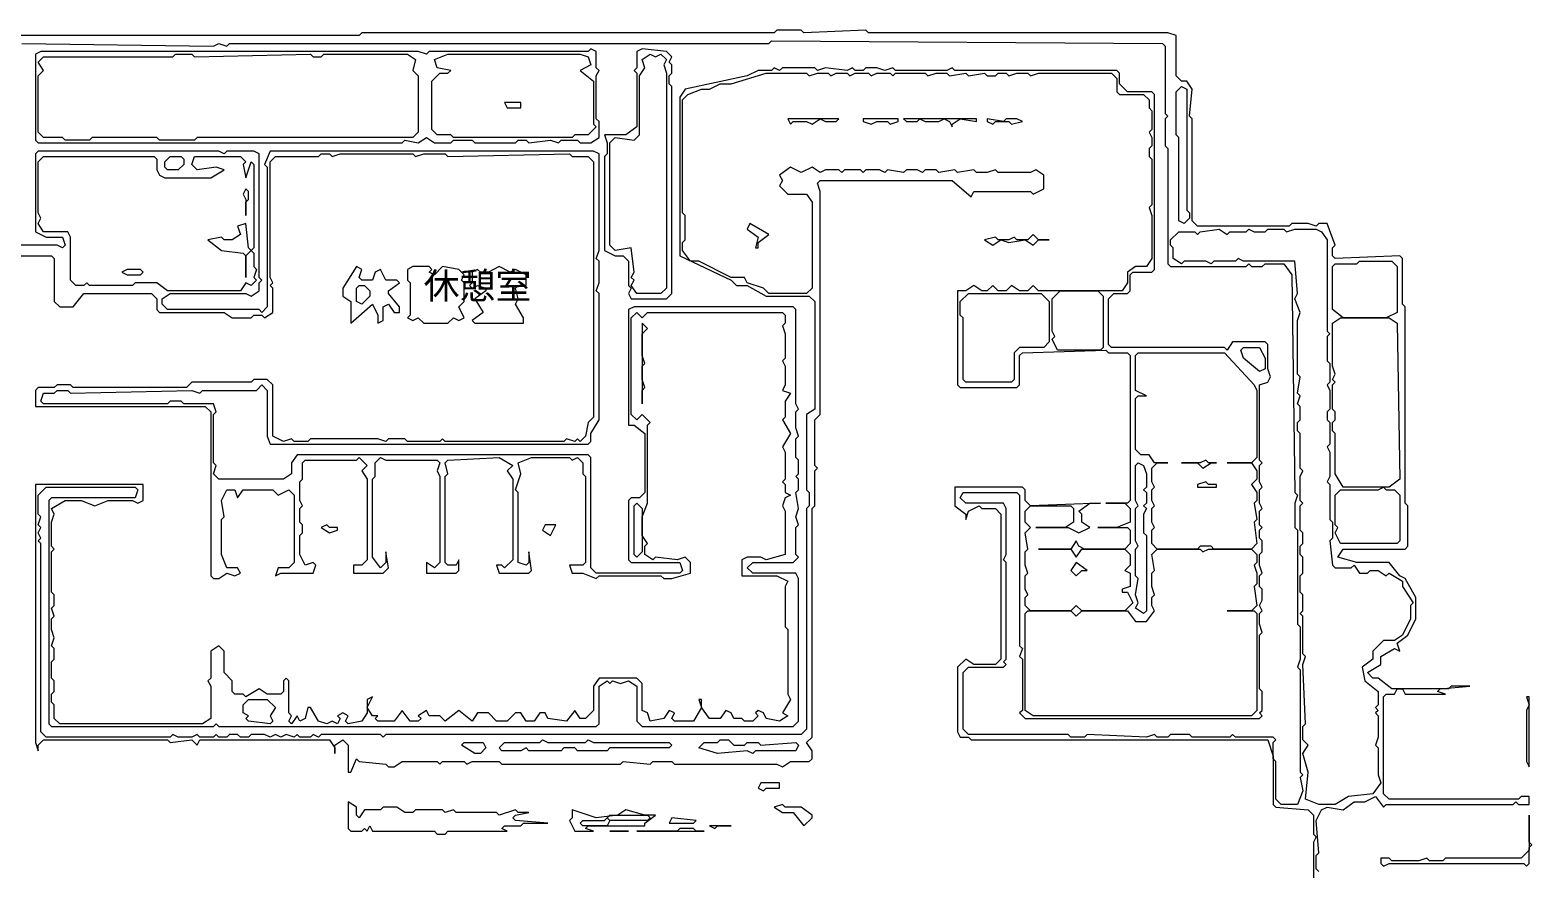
# Model space of a CAD drawing. Header units: millimetres. Extents: x -1440 to 58650, y -4146 to 35577.
# Drawn here: x 35819 to 58650, y 22823 to 35577 of the extents above; entities that cross this region are included whole.
import ezdxf

# ---------------------------------------------------------------- set-up
doc = ezdxf.new("R2010")
doc.units = ezdxf.units.MM
doc.layers.add('EDITABLE_ROOM_LABELS', color=7, linetype='Continuous', lineweight=18, true_color=0x50555f)
doc.layers.add('RASTER_CONTOURS', color=7, linetype='Continuous', lineweight=18, true_color=0x50555f)
doc.styles.add('JAPANESE', font='msgothic.ttc')

msp = doc.modelspace()

# ---------------------------------------------------------------- linework, layer by layer
at = {"layer": 'RASTER_CONTOURS'}
for points in [[(55412, 22782), (55371, 22823), (55371, 23027), (55412, 23068), (55371, 23558), (55453, 23722), (55535, 23763), (55781, 23722), (55945, 23845), (56108, 23845), (56272, 23926), (56395, 23763), (56436, 23804), (58363, 23804), (58404, 23845), (58445, 23804), (58609, 23804), (58609, 23926), (58486, 23926), (58445, 23885), (56477, 23885), (56395, 23967), (56395, 25439), (56436, 25480), (56559, 25480), (56600, 25562), (56682, 25562), (56723, 25480), (57338, 25480), (57215, 25521), (57256, 25562), (57707, 25602), (57420, 25602), (57379, 25562), (56518, 25562), (56313, 25725), (56231, 25725), (56149, 25807), (56354, 25929), (56354, 26052), (56559, 26175), (56641, 26134), (56600, 26256), (56764, 26379), (56887, 26624), (56887, 26951), (56723, 27238), (56641, 27279), (56477, 27483), (55986, 27483), (55699, 27565), (55781, 27687), (56723, 27687), (56764, 27728), (56764, 28341), (56723, 28382), (56723, 31367), (56682, 31407), (56682, 32102), (56641, 32143), (55658, 32102), (55617, 32143), (55617, 32266), (55658, 32307), (55535, 32634), (55412, 32634), (55371, 32593), (55248, 32634), (55002, 32634), (54961, 32593), (53567, 32593), (53485, 32675), (53485, 34228), (53444, 34269), (53485, 34678), (53403, 34800), (53321, 34800), (53239, 34882), (53239, 35495), (53116, 35536), (48566, 35536), (48525, 35577), (47583, 35536), (47542, 35577), (47173, 35577), (47132, 35536), (40861, 35536), (40820, 35495), (23973, 35495)], [(35696, 35373), (38606, 35332), (38688, 35373), (38811, 35332), (38852, 35373), (47050, 35373), (47091, 35414), (53034, 35373), (53075, 35332), (53075, 34310), (53116, 34269), (53075, 34228), (53075, 33819), (53116, 33778), (53116, 32021), (53157, 31980), (54305, 31980), (54346, 32021), (54387, 31980), (54551, 31980), (54592, 32021), (54879, 32021), (55002, 31857), (55043, 28546), (55084, 28505), (55043, 28382), (55043, 28014), (55084, 27973), (55084, 26543), (55125, 26502), (55125, 26011), (55084, 25889), (55125, 25848), (55125, 24294), (55166, 24253), (55125, 24212), (55166, 24008), (55084, 23804), (54838, 23804), (54756, 23885), (54756, 24458), (54715, 24499), (54715, 24744), (54756, 24785), (54715, 24826), (54141, 24826), (54100, 24867), (54059, 24826), (53485, 24826), (53444, 24867), (53157, 24867), (53116, 24826), (52952, 24826), (52911, 24867), (52788, 24826), (51887, 24867), (51846, 24826), (51641, 24826), (51600, 24867), (50083, 24867), (50001, 24948), (50001, 25807), (50083, 25889), (50616, 25889), (50657, 25929), (50616, 25970), (50657, 26011), (50657, 27483), (50616, 27524), (50657, 27606), (50657, 28301), (50616, 28382), (50042, 28382), (49960, 28464), (50001, 28546), (50821, 28546), (50862, 28505), (50862, 26216), (50903, 26175), (50862, 26052), (50903, 26011), (50903, 25234), (50862, 25194), (50944, 25112), (54510, 25112), (54551, 25153), (54510, 25194), (54551, 25234), (54551, 25521), (54510, 25562), (54510, 26379), (54551, 26420), (54510, 26543), (54510, 26706), (54551, 26747), (54510, 26829), (54551, 26911), (54551, 27074), (54510, 27115), (54510, 27279), (54551, 27319), (54510, 27442), (54510, 27606), (54551, 27646), (54551, 27810), (54510, 27851), (54510, 27973), (54551, 28014), (54510, 28055), (54510, 28260), (54551, 28301), (54510, 28382), (54510, 28587), (54551, 28628), (54510, 28709), (54510, 28955), (54551, 28995), (54510, 29036), (54510, 30181), (54633, 30222), (54674, 30304), (54633, 30426), (54633, 30794), (54592, 30835), (54100, 30835), (54018, 30712), (53977, 30753), (52256, 30753), (52215, 30794), (52215, 31489), (52296, 31571), (52501, 31571), (52542, 31612), (52542, 31857), (52583, 31898), (52870, 31898), (52911, 31939), (52911, 34596), (52870, 34637), (52501, 34637), (52378, 34760), (52378, 34923), (52337, 34964), (49878, 34964), (49837, 35005), (49755, 34964), (48976, 34964), (48935, 35005), (48812, 34964), (48689, 35005), (48525, 35005), (48485, 34964), (48362, 34964), (48321, 35005), (48239, 34964), (47911, 35005), (47788, 34964), (47747, 35005), (47255, 35005), (47214, 34964), (47132, 35005), (47091, 34964), (46886, 34964), (46722, 34882), (45779, 34678), (45697, 34555), (45697, 32143), (46476, 31775), (46558, 31694), (46722, 31694), (47009, 31530), (47665, 31530), (47747, 31448), (47747, 29813), (47624, 29731), (47624, 28587), (47665, 28546), (47665, 28341), (47624, 28301), (47624, 24948), (47542, 24867), (41229, 24867), (41188, 24826), (41147, 24867), (40246, 24867), (40205, 24826), (40123, 24867), (40082, 24826), (39918, 24826), (39877, 24867), (39836, 24826), (39713, 24867), (39631, 24826), (39549, 24867), (39467, 24826), (39385, 24867), (39180, 24867), (39139, 24826), (39016, 24826), (38975, 24867), (38852, 24867), (38811, 24826), (38688, 24826), (38647, 24867), (38606, 24826), (38401, 24826), (38360, 24867), (38278, 24826), (38073, 24826), (37991, 24867), (37950, 24826), (36065, 24826), (35983, 24907), (35983, 27769), (35942, 27810), (35983, 27851), (35942, 27933), (35983, 28014), (35942, 28055), (35983, 28178), (35942, 28219), (35942, 28505), (36065, 28628), (37417, 28628), (37458, 28587), (37417, 28464), (36147, 28464), (36106, 28423), (36106, 25030), (36147, 24989), (38606, 24989), (38647, 25030), (38688, 24989), (44427, 24989), (44468, 25030), (44468, 25602), (44591, 25684), (44632, 25643), (44673, 25684), (44795, 25643), (44918, 25684), (45041, 25602), (45041, 25071), (45123, 24989), (47419, 24989), (47501, 25071), (47501, 27238), (47460, 27319), (46804, 27319), (46722, 27401), (46804, 27483), (47419, 27483), (47501, 27565), (47460, 27606), (47460, 28014), (47501, 28055), (47460, 28178), (47501, 28301), (47460, 28546), (47501, 28587), (47501, 28750), (47460, 28791), (47501, 28832), (47501, 29036), (47460, 29077), (47460, 29363), (47501, 29404), (47460, 29527), (47460, 29772), (47501, 29813), (47460, 29895), (47460, 31326), (47419, 31367), (45000, 31367), (44918, 31326), (44918, 29568), (45000, 29568), (45164, 29445), (45164, 28546), (45082, 28464), (44959, 28464), (44918, 28423), (44918, 27524), (44959, 27483), (45697, 27483), (45738, 27360), (45697, 27319), (44427, 27319), (44345, 27401), (44345, 29077), (44304, 29118), (39877, 29118), (39795, 28995), (39795, 28832), (39672, 28750), (38688, 28750), (38606, 28832), (38647, 28955), (38606, 28995), (38606, 29731), (38647, 29772), (38606, 29895), (38155, 29895), (38114, 29936), (37950, 29936), (37909, 29895), (36024, 29895), (35983, 29936), (36024, 30058), (36188, 30058), (36229, 30099), (36393, 30099), (36434, 30058), (38278, 30099), (38401, 30058), (38442, 30099), (39262, 30099), (39344, 30181), (39426, 30099), (39426, 29404), (39467, 29282), (44304, 29282), (44345, 29323), (44345, 29445), (44468, 29650), (44468, 31571), (44427, 31612), (44468, 31734), (44468, 32061), (44427, 32102), (44468, 32225), (44468, 33697), (44386, 33738), (39467, 33738), (39385, 33533), (39426, 33492), (39426, 31367), (39344, 31285), (39303, 31326), (37909, 31326), (37827, 31407), (37827, 31489), (37950, 31571), (39098, 31571), (39180, 31530), (39303, 31612), (39303, 31734), (39344, 31775), (39303, 31816), (39303, 33697), (39221, 33738), (38811, 33738), (38770, 33697), (38688, 33738), (35942, 33738), (35901, 33697), (35901, 32511), (36065, 32429), (36311, 32429), (36352, 32307), (36311, 32266), (36229, 32307), (35368, 32307)], [(35532, 32143), (36147, 32143), (36188, 32102), (36188, 31448), (36270, 31367), (36475, 31367), (36639, 31571), (37663, 31571), (37745, 31489), (37745, 31326), (37786, 31285), (38770, 31285), (38893, 31203), (39180, 31203), (39221, 31244), (39344, 31244), (39385, 31203), (39508, 31285), (39508, 31653), (39467, 31694), (39508, 31734), (39467, 31816), (39467, 33574), (39549, 33656), (40205, 33656), (40246, 33697), (40369, 33697), (40410, 33656), (40533, 33697), (41639, 33697), (41680, 33656), (41803, 33697), (42131, 33697), (42172, 33656), (44017, 33697), (44058, 33656), (44304, 33656), (44386, 33574), (44386, 29690), (44304, 29609), (44263, 29404), (44181, 29323), (44140, 29363), (44099, 29323), (43976, 29363), (43935, 29323), (42131, 29323), (42090, 29363), (42049, 29323), (41557, 29323), (41516, 29363), (41270, 29363), (41229, 29323), (41106, 29363), (40082, 29363), (40041, 29323), (39836, 29323), (39795, 29363), (39672, 29323), (39508, 29404), (39508, 30181), (39426, 30263), (39221, 30263), (39180, 30222), (38278, 30222), (38196, 30140), (36475, 30140), (36434, 30181), (36229, 30181), (36188, 30140), (35942, 30140), (35901, 30099), (35901, 29854), (38483, 29854), (38565, 29772), (38565, 27279), (38606, 27238), (38688, 27238), (38811, 27319), (38934, 27279), (39016, 27319), (38975, 27401), (38811, 27401), (38729, 27606), (38729, 28137), (38770, 28178), (38729, 28423), (38811, 28587), (38934, 28587), (38975, 28464), (39057, 28587), (39508, 28587), (39590, 28505), (39754, 28587), (39836, 28505), (39836, 27483), (39754, 27401), (39590, 27401), (39549, 27279), (39631, 27319), (40123, 27319), (40164, 27442), (40123, 27483), (40000, 27442), (39918, 27606), (39918, 27892), (39959, 27933), (39959, 28055), (39918, 28096), (39918, 28301), (39959, 28341), (39918, 28423), (39918, 28709), (39959, 28750), (39959, 28995), (40000, 29036), (40779, 29036), (40820, 29077), (40943, 28955), (40861, 28873), (40943, 28750), (40943, 27524), (40861, 27442), (40738, 27442), (40738, 27319), (41188, 27319), (41270, 27401), (41229, 27646), (41229, 27483), (41147, 27401), (41024, 27565), (41024, 28750), (41065, 28791), (41065, 28995), (41147, 29077), (41229, 29036), (42008, 29036), (42049, 28995), (42008, 28873), (42049, 28791), (42049, 27483), (41967, 27401), (41844, 27483), (41844, 27319), (42295, 27319), (42336, 27360), (42336, 27524), (42295, 27442), (42172, 27442), (42131, 27483), (42131, 28791), (42172, 28832), (42131, 28995), (42172, 29036), (42951, 29077), (43156, 28955), (43074, 28873), (43156, 28750), (43156, 27524), (43033, 27401), (42992, 27442), (42910, 27442), (42951, 27319), (43402, 27319), (43443, 27360), (43402, 27646), (43402, 27483), (43361, 27442), (43238, 27483), (43238, 28546), (43197, 28587), (43279, 28832), (43238, 28995), (43443, 29077), (44017, 29077), (44058, 29036), (44140, 29077), (44222, 28995), (44222, 28832), (44263, 28791), (44263, 27483), (44222, 27442), (44017, 27442), (44058, 27319), (44222, 27319), (44427, 27238), (44468, 27279), (45410, 27279), (45451, 27238), (45574, 27238), (45861, 27319), (45861, 27483), (45779, 27565), (45656, 27524), (45328, 27565), (45287, 27524), (45164, 27606), (45164, 27728), (45205, 27769), (45123, 27892), (45123, 28178), (45205, 28382), (45205, 29568), (45246, 29609), (45123, 29731), (45041, 29650), (44959, 29731), (44959, 31203), (45041, 31285), (45123, 31203), (45205, 31285), (47255, 31285), (47296, 31244), (47296, 31121), (47255, 31080), (47296, 30958), (47296, 30590), (47255, 30549), (47296, 30467), (47296, 30181), (47255, 30099), (47378, 30058), (47296, 29936), (47296, 29690), (47255, 29650), (47378, 29445), (47255, 29241), (47296, 29159), (47296, 28750), (47255, 28709), (47296, 28668), (47296, 28546), (47378, 28505), (47296, 28464), (47255, 28341), (47296, 28260), (47296, 27606), (47009, 27524), (46927, 27565), (46722, 27565), (46640, 27524), (46640, 27279), (47173, 27279), (47337, 27197), (47296, 27115), (47296, 26502), (47337, 26461), (47337, 25480), (47378, 25398), (47255, 25194), (47337, 25153), (47214, 25071), (47009, 25112), (46968, 25194), (46886, 25234), (46845, 25194), (46886, 25153), (46804, 25071), (46681, 25071), (46640, 25112), (46517, 25112), (46476, 25194), (46394, 25234), (46312, 25112), (46148, 25112), (46025, 25275), (46025, 25398), (45984, 25398), (46025, 25275), (45902, 25071), (45615, 25071), (45574, 25112), (45615, 25194), (45533, 25234), (45451, 25112), (45246, 25071), (45205, 25194), (45123, 25234), (45123, 25643), (45041, 25725), (44468, 25725), (44386, 25602), (44386, 25234), (44263, 25112), (44181, 25112), (44099, 25234), (43976, 25071), (43689, 25112), (43648, 25194), (43566, 25194), (43484, 25071), (43361, 25071), (43279, 25194), (43197, 25194), (43074, 25071), (42910, 25071), (42787, 25194), (42623, 25194), (42541, 25071), (42336, 25234), (42131, 25071), (42049, 25153), (41885, 25153), (41844, 25234), (41721, 25153), (41762, 25112), (41721, 25071), (41598, 25071), (41475, 25234), (41352, 25071), (41106, 25071), (41065, 25112), (41106, 25153), (41024, 25153), (40943, 25275), (41024, 25439), (40943, 25398), (40943, 25194), (40861, 25071), (40656, 25030), (40615, 25071), (40656, 25153), (40574, 25194), (40492, 25153), (40533, 25112), (40492, 25030), (40410, 25071), (40328, 25030), (40205, 25071), (40082, 25275), (40041, 25275), (40000, 25112), (39918, 25071), (39877, 25153), (39795, 25030), (39754, 25071), (39795, 25153), (39754, 25194), (39754, 25684), (39713, 25725), (39672, 25684), (39672, 25521), (39631, 25480), (39426, 25480), (39303, 25562), (39098, 25439), (39057, 25480), (38934, 25480), (38893, 25521), (38893, 25684), (38770, 25807), (38770, 26134), (38688, 26216), (38565, 26134), (38565, 25725), (38524, 25684), (38565, 25602), (38565, 25112), (38442, 25030), (36270, 25030), (36188, 25112), (36188, 25316), (36147, 25357), (36147, 25480), (36188, 25521), (36188, 25684), (36147, 25725), (36147, 25970), (36188, 26011), (36188, 26175), (36147, 26216), (36188, 26338), (36147, 26461), (36147, 26624), (36188, 26665), (36147, 26788), (36188, 26829), (36188, 26992), (36147, 27033), (36147, 27646), (36188, 27687), (36147, 27728), (36147, 28096), (36188, 28219), (36147, 28301), (36352, 28423), (36598, 28423), (36803, 28341), (37008, 28423), (37376, 28423), (37458, 28382), (37540, 28423), (37540, 28668), (35901, 28668), (35901, 24744), (35942, 24621), (35942, 24703), (36024, 24785), (37909, 24785), (37950, 24744), (38278, 24785), (38360, 24703), (38401, 24785), (40369, 24785), (40451, 24662), (40451, 24580), (40451, 24703), (40574, 24785), (40656, 24703), (40656, 24294), (40697, 24294), (40779, 24499), (40820, 24458), (41229, 24417), (41270, 24376), (41352, 24376), (41475, 24458), (42008, 24458), (42049, 24417), (42090, 24458), (42418, 24458), (42459, 24417), (42541, 24458), (42951, 24458), (42992, 24417), (44795, 24417), (44836, 24458), (45246, 24417), (45287, 24458), (45574, 24458), (45615, 24417), (47173, 24417), (47255, 24376), (47378, 24458), (47665, 24458), (47706, 24499), (47706, 24621), (47624, 24744), (47706, 24826), (47706, 28301), (47747, 28341), (47747, 28873), (47788, 28914), (47747, 28955), (47747, 29650), (47829, 29731), (47829, 33124), (47788, 33247), (47829, 33288), (49837, 33288), (50124, 33043), (50165, 33124), (51026, 33124), (51067, 33083), (51231, 33165), (51231, 33370), (51108, 33451), (51026, 33411), (50534, 33411), (50493, 33451), (50370, 33411), (50206, 33411), (50165, 33451), (49919, 33411), (49878, 33451), (49632, 33411), (49591, 33451), (49427, 33451), (49386, 33411), (49304, 33451), (49140, 33451), (49099, 33411), (48853, 33451), (48812, 33411), (48730, 33451), (48525, 33451), (48485, 33411), (48444, 33451), (48198, 33451), (48157, 33411), (48116, 33451), (47911, 33451), (47829, 33411), (47706, 33492), (47542, 33411), (47378, 33492), (47214, 33370), (47255, 33288), (47214, 33206), (47337, 33083), (47624, 33083), (47706, 32961), (47706, 31653), (47624, 31571), (47050, 31571), (46968, 31653), (46722, 31734), (46681, 31816), (46476, 31816), (45984, 32061), (45861, 32061), (45738, 32225), (45738, 32348), (45779, 32389), (45779, 32756), (45738, 32797), (45738, 34514), (45820, 34596), (46025, 34678), (46148, 34678), (46312, 34760), (46476, 34760), (47009, 34923), (47624, 34923), (47665, 34882), (47788, 34923), (47952, 34923), (47993, 34882), (48075, 34923), (48239, 34923), (48280, 34882), (48362, 34923), (48566, 34923), (48607, 34882), (48689, 34923), (48894, 34923), (48935, 34882), (48976, 34923), (49427, 34923), (49468, 34882), (49591, 34923), (49755, 34923), (49796, 34882), (50042, 34923), (50083, 34882), (50329, 34923), (50370, 34882), (50493, 34882), (50534, 34923), (50657, 34923), (50698, 34882), (50821, 34923), (50985, 34923), (51026, 34882), (51149, 34923), (52256, 34923), (52337, 34841), (52337, 34637), (52378, 34596), (52747, 34596), (52829, 34514), (52829, 34392), (52870, 34351), (52870, 34065), (52829, 34024), (52870, 33942), (52870, 33819), (52829, 33778), (52829, 33656), (52870, 33615), (52870, 32920), (52829, 32879), (52870, 32756), (52870, 32102), (52788, 31980), (52624, 31980), (52501, 31898), (52501, 31734), (52419, 31612), (51149, 31612), (51067, 31694), (50985, 31612), (50862, 31612), (50739, 31694), (50657, 31612), (50534, 31612), (50452, 31694), (50370, 31612), (50288, 31612), (50165, 31694), (50042, 31612), (49919, 31612), (49919, 30181), (49960, 30140), (50821, 30140), (50862, 30181), (50862, 30631), (50903, 30672), (52174, 30712), (52215, 30672), (52501, 30672), (52542, 30631), (52542, 28423), (52501, 28382), (52174, 28382), (52460, 28382), (52542, 28301), (52542, 28096), (52337, 28014), (52051, 28014), (52501, 28014), (52542, 27973), (52542, 27769), (52460, 27687), (51846, 27687), (51764, 27728), (51723, 27810), (51641, 27687), (51149, 27687), (51641, 27687), (51723, 27565), (51805, 27687), (52460, 27687), (52542, 27606), (52542, 27442), (52460, 27360), (52542, 27319), (52542, 27115), (52419, 27074), (52419, 27033), (52501, 27033), (52583, 26870), (52460, 26747), (51805, 26747), (51723, 26829), (51641, 26747), (51026, 26747), (50944, 26829), (50944, 26951), (50985, 26992), (50944, 27074), (50944, 27279), (50985, 27319), (50944, 27442), (50944, 27646), (50985, 27687), (50944, 27933), (51026, 28014), (50944, 28096), (50944, 28260), (51026, 28341), (51641, 28341), (51682, 28301), (51682, 28096), (51559, 28014), (51108, 28014), (51600, 28014), (51764, 27933), (51928, 28014), (51805, 28096), (51805, 28219), (51764, 28260), (51928, 28382), (52092, 28382), (51026, 28341), (50944, 28423), (50944, 28587), (50903, 28628), (49878, 28628), (49878, 28341), (50042, 28219), (50042, 28137), (50083, 28260), (50247, 28341), (50288, 28301), (50493, 28301), (50575, 28219), (50575, 26011), (50493, 25929), (50165, 25929), (50042, 26011), (49919, 25889), (49919, 24907), (49960, 24826), (50083, 24826), (50124, 24785), (54633, 24785), (54715, 24540), (54715, 23804), (54756, 23763), (55248, 23722), (55330, 23640), (55330, 23354), (55371, 23313), (55330, 23231), (55330, 22659)]]:
    msp.add_lwpolyline(points, dxfattribs=at)
for points in [[(44468, 34964), (44427, 35005), (44427, 35250), (44345, 35291), (44304, 35250), (41885, 35250), (41844, 35209), (41721, 35250), (35983, 35250), (35901, 35209), (35901, 33901), (35942, 33860), (41475, 33860), (41516, 33901), (41721, 33860), (41844, 33942), (41967, 33860), (42213, 33860), (42254, 33901), (42541, 33901), (42582, 33860), (43197, 33860), (43238, 33901), (43361, 33901), (43402, 33860), (43730, 33901), (43853, 33860), (43894, 33901), (44140, 33901), (44181, 33860), (44345, 33860), (44468, 33942), (44468, 34187), (44427, 34228), (44427, 34882)], [(35942, 35087), (36024, 35168), (37991, 35168), (38032, 35209), (38278, 35209), (38319, 35168), (40082, 35209), (40123, 35168), (40246, 35168), (40287, 35209), (41557, 35209), (41680, 35127), (41639, 34964), (41721, 34882), (41721, 34024), (41639, 33942), (38360, 33942), (38319, 33901), (37786, 33901), (37745, 33942), (36762, 33942), (36721, 33901), (36352, 33901), (36311, 33942), (36024, 33942), (35942, 34024), (35942, 34882), (36024, 34964)], [(41967, 35127), (42172, 35209), (44181, 35209), (44304, 35168), (44345, 35046), (44181, 34964), (44386, 34800), (44386, 34146), (44427, 34105), (44304, 33983), (44099, 33983), (44058, 33942), (42254, 33942), (42213, 33983), (42008, 33983), (41926, 34065), (41926, 34800), (42049, 34923), (42172, 34923), (42213, 34964), (42008, 35005)], [(45123, 35291), (45041, 35250), (45041, 35005), (45000, 34964), (45041, 34923), (45041, 34105), (44877, 33983), (44550, 33983), (44591, 33860), (44591, 33697), (44550, 33656), (44550, 32225), (44714, 32143), (44836, 32143), (44918, 32061), (44918, 31694), (44959, 31653), (44918, 31571), (44959, 31489), (45492, 31489), (45574, 31571), (45574, 34719), (45533, 34760), (45533, 34882), (45574, 34923), (45574, 35046), (45533, 35087), (45574, 35168), (45492, 35250)], [(45246, 35209), (45328, 35168), (45410, 35209), (45492, 35127), (45451, 35046), (45492, 34923), (45492, 31653), (45410, 31571), (45041, 31571), (44959, 31694), (45000, 31775), (44959, 31816), (45000, 31898), (44959, 32266), (44714, 32225), (44632, 32307), (44632, 33860), (44714, 33942), (45000, 33901), (45082, 33983), (45082, 34882), (45164, 35005), (45123, 35127)], [(53321, 34719), (53403, 34678), (53403, 32838), (53444, 32797), (53444, 32716), (53362, 32634), (53280, 32675), (53280, 33942), (53239, 33983), (53239, 34637)], [(43033, 34473), (43074, 34392), (43279, 34392), (43279, 34473)], [(47378, 34146), (47419, 34187), (47624, 34187), (47706, 34146), (47829, 34228), (47911, 34187), (48075, 34187), (48116, 34228), (47337, 34228)], [(48485, 34228), (48485, 34187), (48607, 34146), (48689, 34187), (48853, 34187), (48894, 34146), (49017, 34187), (49017, 34228)], [(49099, 34228), (49140, 34187), (49304, 34187), (49345, 34228), (49427, 34187), (49632, 34187), (49714, 34228), (49796, 34187), (49837, 34105), (49837, 34146), (49960, 34228), (50206, 34187), (50206, 34228)], [(50370, 34228), (50370, 34187), (50452, 34146), (50493, 34187), (50698, 34187), (50739, 34146), (50903, 34187), (50821, 34228), (50657, 34228), (50616, 34187)], [(35942, 33574), (36024, 33656), (37704, 33656), (37745, 33615), (37745, 33451), (37786, 33370), (37868, 33329), (38565, 33329), (38770, 33451), (38647, 33492), (38360, 33451), (38278, 33533), (38319, 33656), (39016, 33656), (39098, 33574), (39057, 33533), (39098, 33329), (39180, 33574), (39221, 33533), (39221, 32266), (39180, 32225), (39139, 32266), (39098, 32634), (38975, 32593), (39016, 32470), (38893, 32389), (38770, 32389), (38729, 32429), (38524, 32389), (38729, 32225), (39057, 32184), (39098, 32143), (39098, 31816), (39098, 32143), (39180, 32225), (39221, 32184), (39221, 31980), (39262, 31939), (39221, 31816), (39262, 31775), (39180, 31694), (39098, 31734), (39016, 31612), (37909, 31612), (37745, 31734), (37417, 31734), (37376, 31694), (36721, 31694), (36680, 31734), (36639, 31694), (36516, 31694), (36434, 31775), (36434, 32429), (36393, 32511), (36024, 32511), (35942, 32634), (35983, 32716), (35942, 32797)], [(37868, 33492), (37868, 33574), (37950, 33656), (38114, 33656), (38155, 33615), (38155, 33533), (38073, 33451), (37909, 33451)], [(39098, 33165), (39057, 33083), (39098, 33002), (39098, 32756), (39098, 32961), (39139, 33002), (39139, 33124)], [(46763, 32634), (46722, 32552), (46886, 32429), (46845, 32266), (46886, 32266), (46886, 32348), (47050, 32470)], [(51313, 32389), (51149, 32389), (51067, 32470), (50985, 32389), (50821, 32389), (50780, 32429), (50698, 32389), (50534, 32389), (50493, 32429), (50329, 32389), (50452, 32307), (50575, 32389), (50698, 32348), (50944, 32389), (51067, 32307), (51149, 32389)], [(53280, 32511), (53526, 32511), (53567, 32470), (53608, 32511), (53895, 32552), (54018, 32470), (54059, 32511), (54305, 32511), (54346, 32552), (54428, 32511), (54592, 32511), (54633, 32552), (54879, 32552), (54920, 32511), (55043, 32552), (55371, 32552), (55453, 32511), (55535, 32389), (55535, 30999), (55576, 30958), (55535, 30917), (55535, 30549), (55576, 30508), (55576, 30222), (55535, 30181), (55576, 30099), (55576, 29813), (55535, 29772), (55535, 29650), (55576, 29609), (55576, 29282), (55535, 29241), (55576, 29159), (55576, 28791), (55535, 28709), (55576, 28668), (55576, 28137), (55617, 28096), (55617, 27851), (55576, 27810), (55617, 27442), (55658, 27401), (55904, 27401), (55945, 27442), (56027, 27319), (56149, 27319), (56190, 27360), (56313, 27360), (56436, 27279), (56477, 27319), (56682, 27197), (56682, 27115), (56846, 26870), (56805, 26829), (56805, 26624), (56682, 26379), (56559, 26297), (56395, 26297), (56231, 26134), (56231, 26011), (56067, 25889), (56108, 25684), (56313, 25521), (56313, 25316), (56272, 25275), (56313, 25234), (56272, 25194), (56313, 25153), (56313, 24826), (56272, 24703), (56313, 24662), (56313, 24253), (56354, 24131), (56231, 23967), (55863, 23926), (55658, 23804), (55412, 23804), (55207, 23885), (55248, 24294), (55166, 24580), (55248, 24703), (55166, 24785), (55166, 24989), (55207, 25030), (55166, 25929), (55207, 26052), (55166, 26093), (55166, 26665), (55125, 26706), (55166, 26747), (55166, 26992), (55125, 27033), (55125, 27279), (55166, 27319), (55166, 27565), (55125, 27606), (55125, 27728), (55166, 27769), (55166, 27933), (55125, 27973), (55125, 28341), (55166, 28382), (55125, 28423), (55125, 28791), (55166, 28873), (55125, 28914), (55125, 29445), (55084, 29486), (55084, 29609), (55125, 29650), (55125, 29854), (55084, 29895), (55125, 30017), (55084, 30058), (55125, 30304), (55084, 30345), (55084, 31162), (55125, 31285), (55043, 31489), (55084, 31571), (55043, 32061), (54264, 32061), (54182, 32102), (54141, 32061), (53813, 32061), (53772, 32021), (53690, 32061), (53362, 32061), (53321, 32021), (53198, 32102), (53198, 32266), (53157, 32307), (53157, 32389)], [(40779, 31980), (40574, 31653), (40574, 31530), (40697, 31448), (40697, 31121), (41024, 31407), (41106, 31244), (41106, 31121), (41188, 31162), (41188, 31367), (41270, 31407), (41352, 31285), (41434, 31285), (41434, 31367), (41270, 31571), (41270, 31612), (41434, 31734), (41393, 31775), (41229, 31775), (41147, 31939), (41065, 31898), (41024, 31775), (40861, 31775), (40820, 31816), (40861, 31939)], [(41557, 31939), (41557, 31775), (41598, 31734), (41598, 31244), (41557, 31203), (41639, 31162), (41721, 31203), (41803, 31121), (42172, 31121), (42254, 31203), (42336, 31162), (42418, 31203), (42336, 31367), (42418, 31448), (42418, 31734), (42377, 31775), (42418, 31857), (42336, 31939), (42090, 31980), (41967, 31857), (41885, 31898), (41926, 31939), (41885, 31980), (41639, 31980)], [(42541, 31898), (42541, 31734), (42500, 31694), (42541, 31653), (42623, 31694), (42746, 31653), (42746, 31612), (42582, 31489), (42705, 31285), (42541, 31162), (42582, 31121), (43320, 31121), (43320, 31203), (43197, 31407), (43238, 31489), (43197, 31653), (43238, 31694), (43361, 31694), (43361, 31857), (43197, 31939), (43115, 31898), (42951, 31980), (42787, 31898), (42664, 31898), (42623, 31939)], [(55617, 31980), (55658, 32021), (55986, 32021), (56027, 32061), (56518, 32061), (56600, 31980), (56600, 31285), (56436, 31203), (55781, 31203), (55617, 31326)], [(37212, 31898), (37294, 31857), (37499, 31857), (37540, 31898), (37499, 31939), (37294, 31939)], [(40820, 31694), (40902, 31694), (40983, 31612), (40983, 31530), (40861, 31407), (40779, 31448), (40779, 31653)], [(50083, 31571), (51190, 31571), (51313, 31448), (51313, 30835), (51231, 30753), (50862, 30753), (50780, 30672), (50780, 30263), (50739, 30222), (50042, 30222), (50001, 30263), (50001, 31203), (49960, 31244), (49960, 31448)], [(51477, 31612), (52051, 31612), (52133, 31530), (52133, 30753), (52092, 30712), (51436, 30712), (51354, 30876), (51395, 30917), (51354, 30999), (51354, 31489)], [(45123, 31121), (45123, 29895), (45123, 30099), (45164, 30140), (45123, 30263), (45123, 30467), (45164, 30508), (45123, 30631), (45123, 30958), (45205, 31039)], [(55740, 31203), (56477, 31203), (56600, 31121), (56641, 28750), (56477, 28628), (55781, 28628), (55658, 28832), (55658, 29445), (55617, 29486), (55617, 29609), (55658, 29650), (55658, 29772), (55617, 29813), (55617, 30181), (55658, 30222), (55617, 30263), (55658, 30345), (55617, 30467), (55617, 31121)], [(52665, 30672), (53977, 30672), (54428, 30181), (54469, 30099), (54469, 29077), (54387, 28995), (54018, 28995), (54387, 28995), (54469, 28873), (54469, 28750), (54387, 28668), (54469, 28546), (54469, 28423), (54428, 28382), (54469, 28137), (54428, 28096), (54469, 27769), (54387, 27687), (53813, 27687), (53772, 27728), (53608, 27728), (53567, 27687), (52952, 27687), (52870, 27769), (52870, 27973), (52911, 28014), (52870, 28096), (52870, 28301), (52911, 28341), (52870, 28423), (52870, 28587), (52911, 28628), (52870, 28709), (52870, 28914), (52952, 28995), (53116, 28995), (52911, 28995), (52829, 29118), (52706, 29118), (52624, 29200), (52624, 29977), (52665, 30017), (52788, 30017), (52624, 30099), (52624, 30631)], [(54223, 30712), (54264, 30753), (54510, 30753), (54592, 30590), (54592, 30426), (54510, 30385), (54264, 30590)], [(52665, 28995), (52747, 28955), (52788, 28832), (52788, 28628), (52747, 28587), (52788, 28546), (52788, 28382), (52747, 28341), (52788, 28301), (52747, 28219), (52747, 27933), (52788, 27892), (52788, 26747), (52747, 26706), (52624, 26788), (52665, 26870), (52624, 26992), (52665, 27238), (52624, 27279), (52624, 27687), (52665, 27728), (52624, 27810), (52624, 28301), (52665, 28341), (52624, 28423), (52624, 28955)], [(53854, 28995), (53731, 28995), (53690, 29036), (53608, 28995), (53321, 28995), (53567, 28995), (53649, 28914), (53772, 28995)], [(53567, 28668), (53567, 28628), (53854, 28628), (53854, 28668), (53731, 28668), (53690, 28709)], [(56641, 28505), (56641, 27810), (56600, 27769), (55740, 27769), (55658, 27933), (55699, 28014), (55658, 28055), (55658, 28505), (55740, 28587), (56313, 28587), (56395, 28628), (56436, 28587), (56559, 28587)], [(45041, 28382), (45123, 28301), (45123, 27646), (45041, 27565), (45000, 27606), (45000, 28341)], [(40246, 28014), (40369, 27933), (40492, 27973), (40492, 28014), (40369, 28014), (40328, 28055)], [(43812, 28055), (43648, 28055), (43607, 27973), (43730, 27892)], [(54469, 27606), (54469, 27483), (54428, 27442), (54469, 27319), (54469, 27156), (54428, 27115), (54469, 26829), (54387, 26747), (54018, 26747), (54428, 26747), (54469, 26706), (54469, 25234), (54387, 25153), (51067, 25153), (50944, 25234), (50944, 26706), (50985, 26747), (51641, 26747), (51723, 26665), (51805, 26747), (52501, 26747), (52624, 26584), (52788, 26584), (52911, 26747), (52870, 26829), (52870, 26951), (52911, 26992), (52870, 27115), (52870, 27319), (52911, 27360), (52870, 27606), (52952, 27687), (53608, 27687), (53649, 27646), (53731, 27687), (54387, 27687)], [(51723, 27483), (51641, 27360), (51723, 27279), (51805, 27360), (51887, 27360)], [(39057, 25316), (39139, 25398), (39426, 25398), (39549, 25275), (39467, 25153), (39508, 25071), (39467, 25030), (39139, 25071), (39098, 25112), (39139, 25153), (39057, 25194)], [(58568, 25439), (58609, 25316), (58568, 25234), (58568, 24458), (58609, 24376), (58609, 25439)], [(42377, 24703), (42418, 24744), (42705, 24744), (42746, 24662), (42664, 24580), (42582, 24580)], [(42951, 24662), (43033, 24744), (43566, 24744), (43607, 24785), (43689, 24744), (44263, 24744), (44304, 24785), (44386, 24744), (45533, 24744), (45574, 24703), (45533, 24662), (44632, 24662), (44591, 24621), (44140, 24621), (44099, 24662), (43935, 24662), (43894, 24621), (43402, 24621), (43361, 24662), (43279, 24621), (42992, 24621)], [(45984, 24662), (46066, 24744), (46271, 24744), (46312, 24785), (46435, 24785), (46517, 24703), (46681, 24703), (46722, 24744), (46886, 24744), (46927, 24703), (47460, 24744), (47501, 24703), (47460, 24621), (46845, 24621), (46804, 24580), (46722, 24621), (46271, 24580)], [(46886, 24049), (46968, 24008), (47009, 24049), (47214, 24049), (47214, 24131), (46927, 24131)], [(40656, 23845), (40656, 23436), (40697, 23395), (40861, 23395), (40902, 23436), (40943, 23395), (40983, 23477), (41024, 23395), (41967, 23395), (42008, 23354), (42131, 23354), (42172, 23395), (43074, 23395), (42992, 23436), (43033, 23477), (43279, 23477), (43320, 23518), (43689, 23518), (43197, 23558), (43156, 23599), (43197, 23640), (43402, 23681), (43238, 23681), (43197, 23722), (42951, 23640), (42910, 23681), (42295, 23681), (42254, 23722), (42131, 23681), (42090, 23722), (41680, 23722), (41639, 23681), (41516, 23681), (41393, 23763), (41188, 23763), (41147, 23722), (40902, 23722), (40820, 23599), (40779, 23640), (40779, 23763)], [(47132, 23763), (47255, 23681), (47419, 23681), (47583, 23477), (47706, 23599), (47706, 23640), (47542, 23763), (47296, 23763), (47255, 23804)], [(44017, 23558), (44099, 23395), (44386, 23395), (44263, 23436), (44304, 23477), (45164, 23477), (45164, 23518), (45328, 23640), (45164, 23640), (44877, 23722), (44754, 23640), (44427, 23599), (44058, 23722), (44058, 23599)], [(44632, 23558), (44591, 23477), (44222, 23477), (44181, 23518), (44222, 23558), (44550, 23558), (44591, 23599)], [(44591, 23599), (44632, 23640), (45205, 23640), (45246, 23599), (45205, 23558), (44632, 23558)], [(45533, 23518), (45902, 23518), (45943, 23558), (45574, 23599)], [(58609, 23640), (58609, 23109), (58486, 22986), (57338, 22986), (57297, 22945), (57092, 22945), (57051, 22986), (56928, 22945), (56518, 22945), (56477, 22986), (56354, 22986), (56354, 22904), (56395, 22863), (56477, 22904), (58527, 22904), (58568, 22863), (58609, 22904), (58609, 23150), (58650, 23190), (58609, 23231)], [(44632, 23395), (44918, 23395)], [(46066, 23395), (45943, 23395), (45902, 23436), (45697, 23436), (45656, 23395), (45041, 23395)], [(46148, 23477), (46230, 23436), (46271, 23477), (46476, 23477)]]:
    msp.add_lwpolyline(points, close=True, dxfattribs=at)

# ---------------------------------------------------------------- texts
at = {"layer": 'EDITABLE_ROOM_LABELS', "style": 'JAPANESE'}
msp.add_text('休憩室', height=400, dxfattribs=at).set_placement((41803, 31489))

doc.saveas('drawing.dxf')
